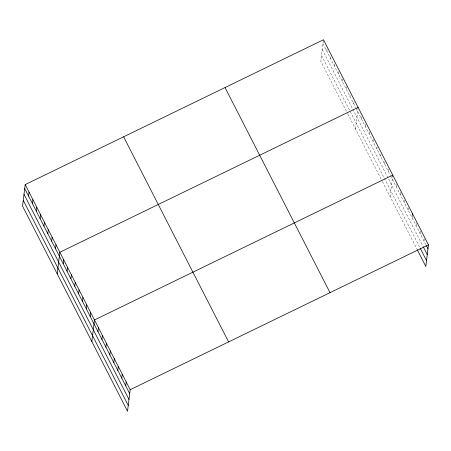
<?xml version="1.0" encoding="UTF-8"?>
<svg xmlns="http://www.w3.org/2000/svg" width="451" height="451" viewBox="0 0 451 451"><rect width="100%" height="100%" fill="white"/><g stroke="black" fill="none" stroke-linecap="round" stroke-linejoin="round"><path stroke-width="0.34" stroke-dasharray="2.25 1.69" d="M323.384 40.41L320.819 61.302L347.445 113.319M326.834 51.217L327.234 47.93M330.679 58.737L331.085 55.45M334.529 66.258L335.014 62.317M338.38 73.778L338.786 70.491M342.23 81.298L342.715 77.358M346.08 88.819L346.481 85.532M349.931 96.339L350.089 95.026M353.776 103.86L354.182 100.573M355.467 128.986L358.111 107.439M361.476 118.901L361.882 115.619M365.327 126.421L365.812 122.48M369.177 133.941L369.578 130.66M373.022 141.462L373.428 138.181M376.873 148.988L377.278 145.701M380.723 156.508L381.208 152.562M384.573 164.029L384.974 160.742M388.424 171.549L388.909 167.603M390.109 196.675L392.595 176.442M396.237 186.815L396.722 182.875M400.206 194.567L400.685 190.621M404.169 202.313L404.575 199.026M408.138 210.065L408.538 206.778M412.101 217.81L412.423 215.183M416.07 225.562L416.549 221.616M420.033 233.308L420.439 230.021M424.002 241.06L424.402 237.773M322.984 43.696L355.704 107.62M356.025 108.246L390.346 175.309M390.667 175.935L426.133 245.231M322.268 49.503L422.982 246.274M321.535 55.49L419.808 247.492M347.766 113.945L382.093 181.009M382.409 181.635L416.955 249.127"/><path stroke-width="0.68" d="M25.194 184.589L22.55 206.135L127.532 411.25L130.181 389.698L25.194 184.589L323.468 39.75L428.45 244.865L425.806 266.411L417.26 249.724M28.56 196.05L29.044 192.109M32.41 203.57L32.895 199.63M36.26 211.091L36.745 207.15M40.111 218.611L40.596 214.67M43.961 226.131L44.44 222.191M47.806 233.652L48.291 229.711M51.656 241.172L52.141 237.232M55.507 248.693L55.992 244.752M57.192 273.825L59.842 252.272L358.111 107.439M63.208 263.739L63.692 259.793M67.058 271.26L67.537 267.313M70.903 278.78L71.388 274.834M74.753 286.3L75.238 282.354M78.604 293.821L79.088 289.88M82.454 301.341L82.939 297.401M86.304 308.862L86.784 304.921M90.149 316.382L90.634 312.442M91.841 341.508L94.484 319.962L392.753 175.123L392.595 176.442M97.968 331.654L98.453 327.708M101.932 339.4L102.416 335.459M105.9 347.146L106.385 343.205M109.864 354.898L110.348 350.957M113.832 362.643L114.317 358.703M117.796 370.395L118.28 366.454M121.764 378.141L122.249 374.2M125.728 385.893L126.212 381.952M412.423 215.183L412.586 213.87M130.181 389.698L428.45 244.865M426.443 245.823L427.965 248.805M423.286 246.866L427.255 254.618M420.112 248.084L426.516 260.605M225.038 87.55L330.019 292.66M123.625 136.794L228.606 341.903M24.709 188.529L129.696 393.638M23.999 194.342L128.98 399.451M23.266 200.329L128.247 405.438"/></g></svg>
